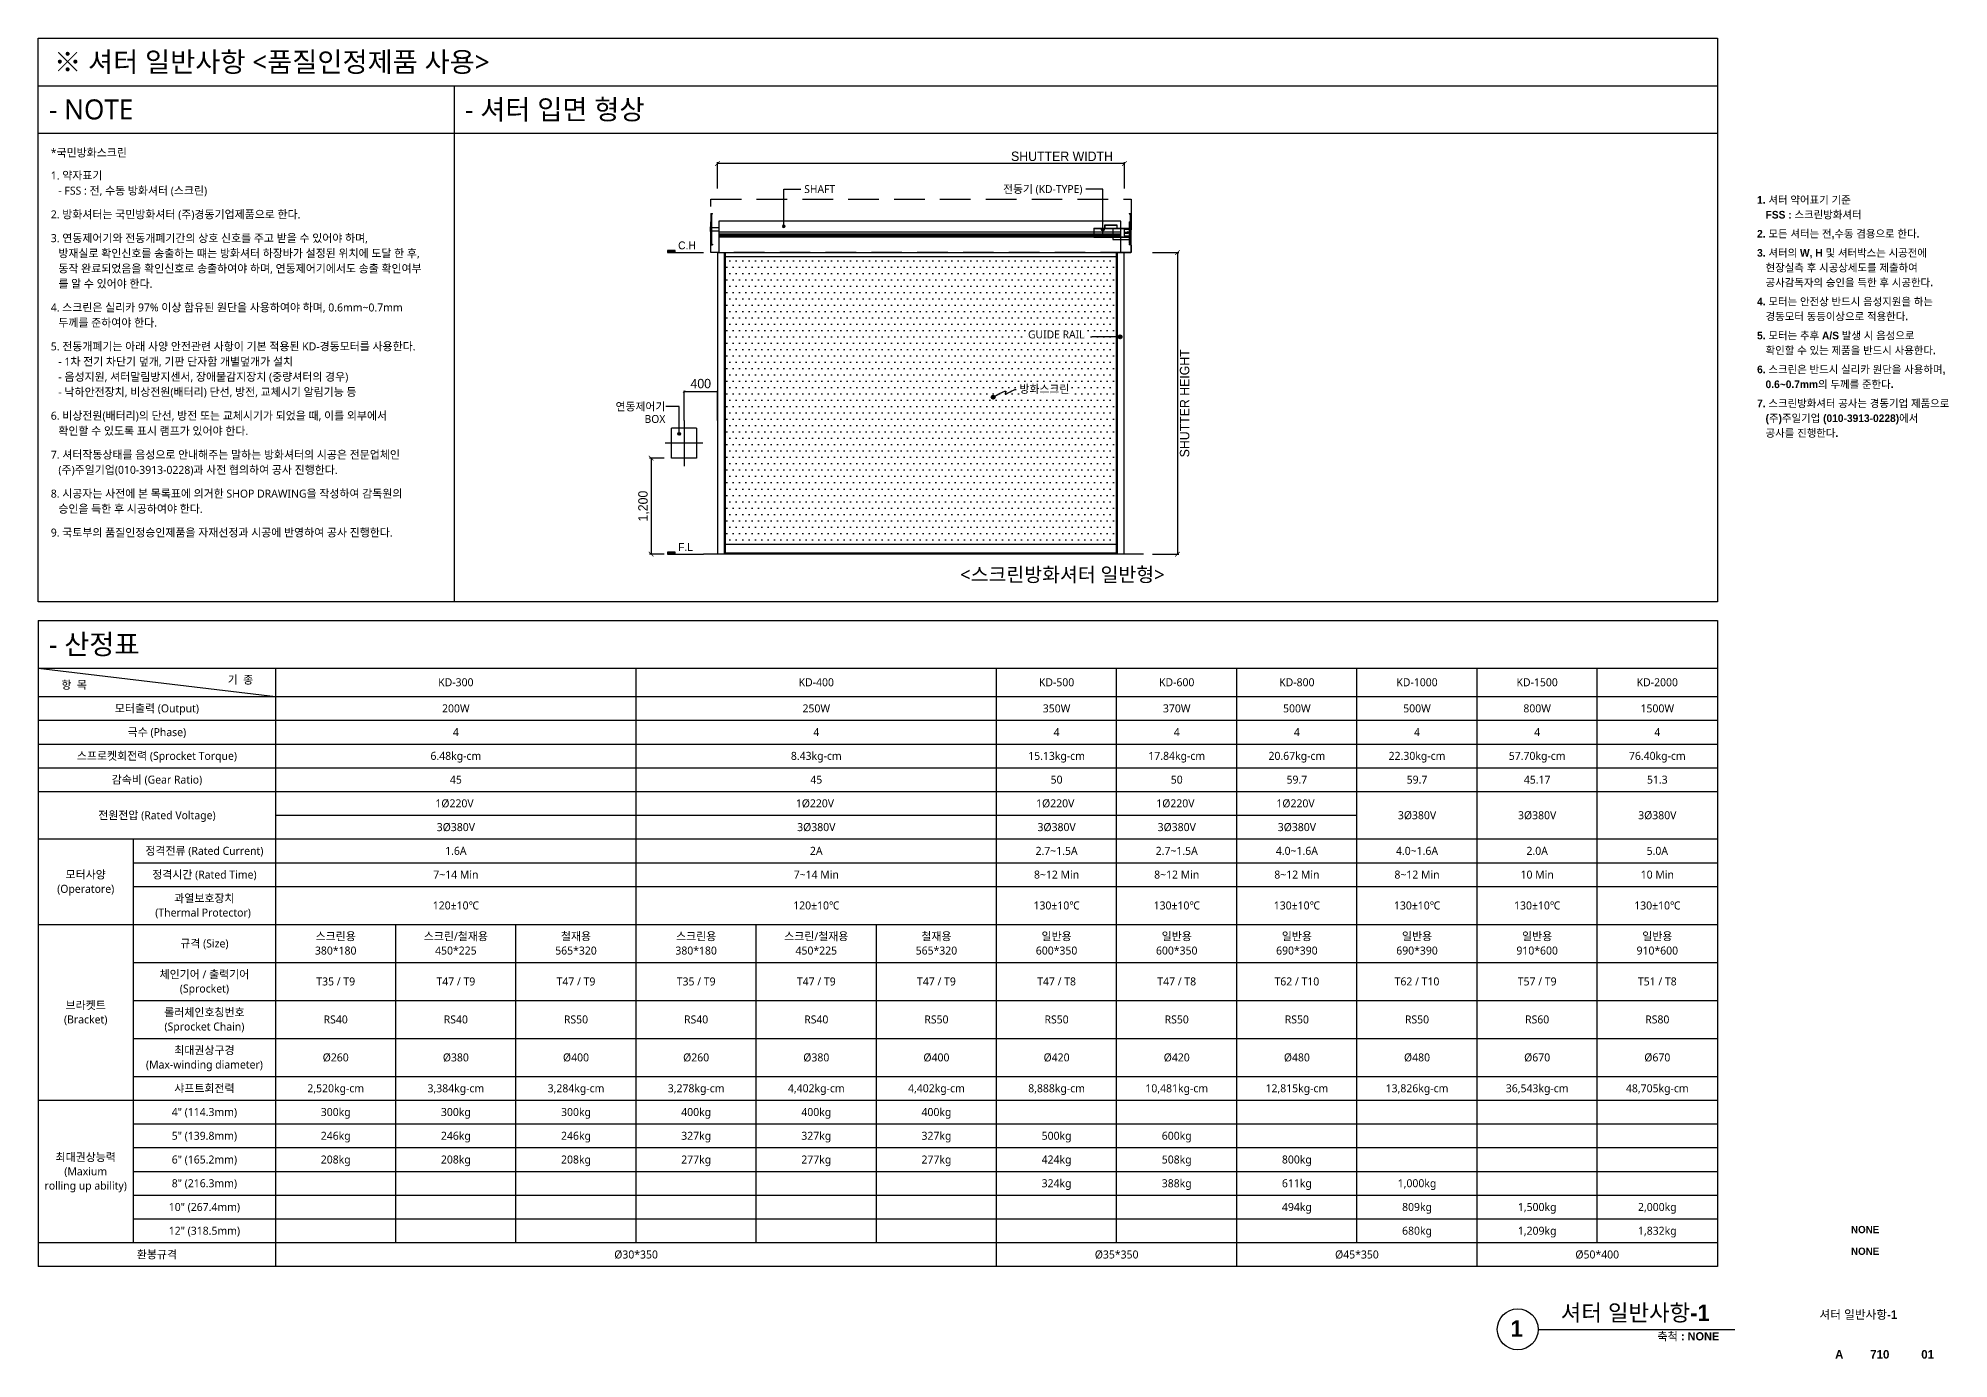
# Model space of a CAD drawing. Header units: millimetres. Extents: x 1817 to 149504, y 1575 to 34020.
# Drawn here: x 1817 to 48704, y 1575 to 33983 of the extents above; entities that cross this region are included whole.
import ezdxf
from ezdxf.enums import TextEntityAlignment as Align

# ---------------------------------------------------------------- set-up
doc = ezdxf.new("R2010")
doc.units = ezdxf.units.MM
doc.header["$LTSCALE"] = 60
doc.header["$MEASUREMENT"] = 0
doc.linetypes.add('HIDDEN2', pattern=[0.1875, 0.125, -0.0625])
for name, color, linetype in [('A-ANNO-TEXT1', 7, 'Continuous'), ('A-ST-AXIS-BUB', 7, 'Continuous'), ('A-SYM-LEVEL', 7, 'Continuous'), ('DS_DIM', 7, 'Continuous'), ('KDS_DIM', 7, 'Continuous'), ('KDS_TEXT', 7, 'Continuous')]:
    doc.layers.add(name, color=color, linetype=linetype)
doc.styles.add('2020음성 1차', font='나눔고딕Bold.ttf')
doc.styles.add('Gtx', font='')
doc.styles.add('KDS_나눔고딕', font='NanumGothic.ttf')
doc.styles.add('SK', font='gulim.ttc')
doc.styles.get('Gtx').set_extended_font_data('Dotum')

# ---------------------------------------------------------------- blocks, each defined once
blk = doc.blocks.new('A$C010E6461')
at = {"color": 2, "ltscale": 0.5, "style": '2020음성 1차'}
for s, p in [('1. 셔터 약어표기 기준', (101, 5345)), ('   FSS : 스크린방화셔터', (101, 4995)), ('2. 모든 셔터는 전,수동 겸용으로 한다.', (101, 4545)), ('3. 셔터의 W, H 및 셔터박스는 시공전에', (101, 4095)), ('   현장실측 후 시공상세도를 제출하여', (101, 3745)), ('   공사감독자의 승인을 득한 후 시공한다.', (101, 3395)), ('4. 모터는 안전상 반드시 음성지원을 하는', (101, 2945)), ('   경동모터 동등이상으로 적용한다.', (101, 2595)), ('5. 모터는 추후 A/S 발생 시 음성으로', (101, 2145)), ('   확인할 수 있는 제품을 반드시 사용한다.', (101, 1795)), ('6. 스크린은 반드시 실리카 원단을 사용하며,', (101, 1345)), ('   0.6~0.7mm의 두께를 준한다.', (101, 995)), ('7. 스크린방화셔터 공사는 경동기업 제품으로', (101, 545)), ('   (주)주일기업 (010-3913-0228)에서', (101, 195)), ('   공사를 진행한다.', (101, -155))]:
    blk.add_text(s, height=180, dxfattribs=at).set_placement(p, align=Align.MIDDLE_LEFT)
blk = doc.blocks.new('A$C665ef41c')
for points in [[(72.7, 494.7), (75.4, 494.7), (75.4, 495.6), (73.6, 495.6), (73.6, 544.2), (75.4, 544.2), (75.4, 545.1), (72.7, 545.1)], [(743.7, 495.6), (742, 495.6), (742, 494.7), (744.6, 494.7), (744.6, 545.1), (742, 545.1), (742, 544.2), (743.7, 544.2)]]:
    blk.add_hatch(color=142).paths.add_polyline_path(points)
h = blk.add_hatch()
h.set_pattern_fill('DOTS', color=8, scale=162.223273, style=0)
h.set_pattern_definition([(0, (-3104.357, -6.628), (5.069477, 10.138955), [0, -10.138955])])
h.paths.add_polyline_path([(95.8, 476.3), (721.5, 476.3), (721.5, 15.2), (95.8, 15.2)])
at = {"layer": 'A-SYM-LEVEL'}
h = blk.add_hatch(dxfattribs=at)
h.set_pattern_fill('ANSI31', color=2, scale=0.335346, style=0)
h.set_pattern_definition([(45, (4737.0472, -1840.2195), (-0.75287307, 0.75287307), [])])
h.paths.add_polyline_path([(3.3, 485.9), (3.3, 482.5), (15.7, 482.5), (15.7, 485.9)])
h = blk.add_hatch(dxfattribs=at)
h.set_pattern_fill('ANSI31', color=2, scale=0.335346, style=0)
h.set_pattern_definition([(45, (4737.0472, -2322.7652), (-0.75287307, 0.75287307), [])])
h.paths.add_polyline_path([(3.3, 3.4), (3.3, 0), (15.7, 0), (15.7, 3.4)])
at = {"color": 142}
for p, q in [((71.8, 523.3, 0), (71.8, 516.5, 0)), ((72, 523.5, 0), (72.7, 523.5, 0)), ((72.7, 545.1, 0), (72.7, 494.7, 0)), ((72.7, 545.1, 0), (75.4, 545.1, 0)), ((73.6, 544.2, 0), (73.6, 495.6, 0)), ((73.6, 544.2, 0), (75.4, 544.2, 0)), ((73.6, 522.6, 0), (85.5, 522.6, 0)), ((75.4, 544.2, 0), (75.4, 545.1, 0)), ((728.5, 532.4, 0), (85.5, 532.4, 0)), ((85.5, 532.4, 0), (85.5, 507.4, 0)), ((85.5, 532.4, 0), (85.5, 507.4, 0)), ((685.2, 521.5, 0), (741.7, 521.5, 0)), ((685.2, 521.5, 0), (685.2, 507.2, 0)), ((685.6, 521.1, 0), (741.7, 521.1, 0)), ((685.6, 521.1, 0), (685.6, 507.2, 0)), ((699.3, 521.1, 0), (699.3, 507.2, 0)), ((703.1, 526.7, 0), (722.4, 526.7, 0)), ((703.1, 521.5, 0), (703.1, 526.7, 0)), ((703.5, 526.4, 0), (722, 526.4, 0)), ((703.5, 521.5, 0), (703.5, 526.4, 0)), ((715.9, 521.1, 0), (715.9, 507.2, 0)), ((722, 526.4, 0), (722, 521.5, 0)), ((722.4, 526.7, 0), (722.4, 521.5, 0)), ((728.5, 482.5, 0), (728.5, 532.4, 0)), ((734.1, 519.7, 0), (734.1, 509, 0)), ((734.1, 519.7, 0), (741.7, 519.7, 0)), ((741.7, 531.7, 0), (741.7, 497.1, 0)), ((741.7, 531.7, 0), (743.8, 531.7, 0)), ((742, 545.1, 0), (742, 544.2, 0)), ((742, 545.1, 0), (744.6, 545.1, 0)), ((742, 544.2, 0), (743.7, 544.2, 0)), ((742.1, 531.2, 0), (742.1, 497.5, 0)), ((743.7, 531.2, 0), (742.1, 531.2, 0)), ((743.7, 544.2, 0), (743.7, 495.6, 0)), ((744.6, 545.1, 0), (744.6, 482.5, 0)), ((72, 516.3, 0), (72.7, 516.3, 0)), ((72.7, 494.7, 0), (75.4, 494.7, 0)), ((73.6, 517.2, 0), (85.5, 517.2, 0)), ((73.6, 495.6, 0), (75.4, 495.6, 0)), ((75.4, 495.6, 0), (75.4, 494.7, 0)), ((85.5, 515.5, 0), (728.5, 515.5, 0)), ((85.5, 512.6, 0), (728.5, 512.6, 0)), ((85.5, 510.6, 0), (728.5, 510.6, 0)), ((85.5, 509.5, 0), (728.5, 509.5, 0)), ((85.5, 508.7, 0), (728.5, 508.7, 0)), ((85.5, 508.1, 0), (728.5, 508.1, 0)), ((85.5, 507.8, 0), (728.5, 507.8, 0)), ((85.5, 507.5, 0), (728.5, 507.5, 0)), ((728.5, 507.4, 0), (85.5, 507.4, 0)), ((85.5, 507.4, 0), (85.5, 482.5, 0)), ((685.2, 507.7, 0), (741.7, 507.7, 0)), ((685.2, 507.2, 0), (741.7, 507.2, 0)), ((715.9, 507.7, 0), (715.9, 503.1, 0)), ((715.9, 503.1, 0), (741.7, 503.1, 0)), ((734.1, 515.2, 0), (740.3, 515.2, 0)), ((734.1, 513.5, 0), (740.3, 513.5, 0)), ((734.1, 509, 0), (741.7, 509, 0)), ((740.3, 515.8, 0), (739.4, 515.8, 0)), ((739.4, 515.8, 0), (739.4, 514.4, 0)), ((739.4, 513, 0), (739.4, 514.4, 0)), ((740.3, 513, 0), (739.4, 513, 0)), ((740.3, 515.8, 0), (740.3, 514.4, 0)), ((740.3, 513, 0), (740.3, 514.4, 0)), ((743.7, 497.1, 0), (741.7, 497.1, 0)), ((742, 495.6, 0), (742, 494.7, 0)), ((743.7, 495.6, 0), (742, 495.6, 0)), ((744.6, 494.7, 0), (742, 494.7, 0)), ((743.7, 497.5, 0), (742.1, 497.5, 0)), ((83.3, 482.5, 0), (83.3, 0, 0)), ((83.3, 482.5, 0), (744.6, 482.5, 0)), ((94.1, 482.5, 0), (94.1, 0, 0)), ((95.8, 482.5, 0), (95.8, 0, 0)), ((95.8, 476.3, 0), (721.5, 476.3, 0)), ((721.5, 0, 0), (721.5, 482.5, 0)), ((723.3, 0, 0), (723.3, 482.5, 0)), ((734, 0, 0), (734, 482.5, 0)), ((30, 214, 0), (30, 140.5, 0)), ((10, 153.7, 0), (10, 201.6, 0)), ((50, 201.6, 0), (10, 201.6, 0)), ((50, 201.6, 0), (50, 153.7, 0)), ((60.1, 177.7, 0), (0, 177.7, 0)), ((50, 153.7, 0), (10, 153.7, 0)), ((765, 0, 0), (61.2, 0, 0)), ((723.3, 15.2, 0), (94.1, 15.2, 0)), ((721.5, 1.4, 0), (95.8, 1.4, 0))]:
    blk.add_line(p, q, dxfattribs=at)
for centre, start, end in [((72, 523.3, 0), 90, 180), ((72, 516.5, 0), 180, 270)]:
    blk.add_arc(centre, 0.179, start, end, dxfattribs=at)
at = {"layer": 'A-SYM-LEVEL', "color": 2, "elevation": 0}
for points in [[(3.3, 482.5), (15.7, 482.5), (15.7, 485.9), (3.3, 485.9)], [(3.3, 0), (15.7, 0), (15.7, 3.4), (3.3, 3.4)]]:
    blk.add_lwpolyline(points, close=True, dxfattribs=at)
for points in [[(15.7, 482.5), (61.2, 482.5)], [(15.7, 0), (61.2, 0)]]:
    blk.add_lwpolyline(points, dxfattribs=at)
at = {"layer": 'A-SYM-LEVEL', "color": 2, "style": 'Gtx'}
for s, p in [('C.H', (20.5, 487.6, 0)), ('F.L', (20.5, 5, 0))]:
    blk.add_text(s, height=12.58, dxfattribs=at).set_placement(p)
blk = doc.blocks.new('_ArchTick')
at = {"color": 0, "linetype": 'ByBlock', "const_width": 0.15}
blk.add_lwpolyline([(-0.5, -0.5), (0.5, 0.5)], dxfattribs=at)
blk = doc.blocks.new('A$C1CAE17F4')
at = {"layer": 'DS_DIM', "color": 10}
for p, q in [((0, 0), (56, 32)), ((56, 32), (93, 51)), ((93, 51), (115, 59)), ((115, 59), (124, 58)), ((122, 44), (118, 36)), ((118, 36), (118, 31)), ((118, 31), (123, 31)), ((125, 52), (122, 44)), ((123, 31), (133, 35)), ((124, 58), (125, 52)), ((133, 35), (148, 43)), ((148, 43), (165, 52)), ((165, 52), (182, 61)), ((182, 61), (199, 69)), ((199, 69), (213, 74)), ((213, 74), (224, 75))]:
    blk.add_line(p, q, dxfattribs=at)
blk = doc.blocks.new('A$C0D5A20C4')
at = {"layer": 'DS_DIM'}
h = blk.add_hatch(dxfattribs=at)
h.set_pattern_fill('ANSI31', color=10, scale=0.5, style=0)
h.set_pattern_definition([(45, (-2892363.5012, 1585355.5929), (-1.1225320151, 1.1225320151), [])])
edge = h.paths.add_edge_path()
edge.add_arc((4, 4), 3.96, 0, 360)
at = {"layer": 'DS_DIM', "color": 10}
blk.add_circle((4, 4), 3.96, dxfattribs=at)

msp = doc.modelspace()

# ---------------------------------------------------------------- linework, layer by layer
msp.add_lwpolyline([(1816.9, 33982.9), (43025.3, 33982.9), (43025.3, 20149.4), (1816.9, 20149.4)], close=True)
at = {"color": 7}
for points in [[(1816.9, 32817.6), (43025.3, 32817.6)], [(12027, 32817.6), (12027, 20149.4)], [(1816.9, 31652.2), (43025.3, 31652.2)], [(1816.9, 19692.3), (1816.9, 3843.5)], [(1816.9, 19692.3), (43025.3, 19692.3)], [(1816.9, 18526.9), (43025.3, 18526.9)], [(7643.6, 18526.9), (7643.6, 3843.5)], [(16489.1, 4426.2), (16489.1, 18526.9)], [(25334.5, 3843.5), (25334.5, 18526.9)], [(28282.9, 4426.2), (28282.9, 18526.9)], [(31231.4, 3843.5), (31231.4, 18526.9)], [(34179.9, 4426.2), (34179.9, 18526.9)], [(37128.4, 3843.5), (37128.4, 18526.9)], [(40076.8, 4426.2), (40076.8, 18526.9)], [(1816.9, 17827.7), (43025.3, 17827.7)], [(1816.9, 17245.1), (43025.3, 17245.1)], [(1816.9, 16662.4), (43025.3, 16662.4)], [(1816.9, 16079.7), (43025.3, 16079.7)], [(1816.9, 15497), (43025.3, 15497)], [(7643.6, 14914.4), (34179.9, 14914.4)], [(1816.9, 14331.7), (43025.3, 14331.7)], [(4147.6, 14331.7), (4147.6, 4426.2)], [(4147.6, 13749), (43025.3, 13749)], [(4147.6, 13166.3), (43025.3, 13166.3)], [(1816.9, 12234.1), (43025.3, 12234.1)], [(10592.1, 4426.2), (10592.1, 12234.1)], [(13540.6, 4426.2), (13540.6, 12234.1)], [(19437.5, 4426.2), (19437.5, 12234.1)], [(22386, 4426.2), (22386, 12234.1)], [(4147.6, 11301.8), (43025.3, 11301.8)], [(4147.6, 10369.5), (43025.3, 10369.5)], [(4147.6, 9437.2), (43025.3, 9437.2)], [(4147.6, 8504.9), (43025.3, 8504.9)], [(1816.9, 7922.3), (43025.3, 7922.3)], [(4147.6, 7339.6), (43025.3, 7339.6)], [(4147.6, 6756.9), (43025.3, 6756.9)], [(4147.6, 6174.2), (43025.3, 6174.2)], [(4147.6, 5591.6), (43025.3, 5591.6)], [(4147.6, 5008.9), (43025.3, 5008.9)], [(1816.9, 4426.2), (43025.3, 4426.2)]]:
    msp.add_lwpolyline(points, dxfattribs=at)
at = {"color": 5, "linetype": 'HIDDEN2', "ltscale": 100, "elevation": 0}
msp.add_lwpolyline([(28638.5, 28725), (18322.2, 28725), (18322.2, 30031.8), (28638.5, 30031.8)], close=True, dxfattribs=at)
for points in [[(43025.3, 19692.3), (43025.3, 3843.5), (1816.9, 3843.5)], [(1816.9, 18526.9), (7643.6, 17827.7)]]:
    msp.add_lwpolyline(points)
at = {"layer": 'A-ST-AXIS-BUB', "color": 0}
msp.add_line((38629.2, 2297.7), (43457.5, 2297.7), dxfattribs=at)
msp.add_circle((38126.6, 2297.7), 502.6, dxfattribs=at)
at = {"layer": 'KDS_DIM', "color": 1}
for p, q in [((18485.3, 30296.6, 0), (18485.3, 30941, 0)), ((28475.4, 30906.3, 0), (18485.3, 30906.3, 0)), ((28475.4, 30296.6, 0), (28475.4, 30941, 0)), ((29163.7, 28725, 0), (29808.2, 28725, 0)), ((29773.5, 28725, 0), (29773.5, 21321.7, 0)), ((17667.6, 24600.3, 0), (17667.6, 25332.8, 0)), ((18485.3, 24600.3, 0), (18485.3, 25332.8, 0)), ((17667.6, 25314.2, 0), (18485.3, 25314.2, 0)), ((17176.1, 23679.4, 0), (16822.3, 23679.4, 0)), ((16857, 23679.4, 0), (16857, 21321.7, 0)), ((17176.1, 21321.7, 0), (16822.3, 21321.7, 0)), ((29163.7, 21321.7, 0), (29808.2, 21321.7, 0))]:
    msp.add_line(p, q, dxfattribs=at)
at = {"layer": 'KDS_DIM', "color": 10}
for points in [[(20112.4, 29366.8), (20112.4, 30280.6), (20531.8, 30280.6)], [(27946.1, 29285.9), (27946.1, 30280.6), (27526.7, 30280.6)], [(28365.5, 26654.6), (27675.9, 26654.6)], [(17548.9, 24272.6), (17548.9, 24943.2), (17221.8, 24943.2)]]:
    msp.add_lwpolyline(points, dxfattribs=at)

# ---------------------------------------------------------------- block references
at = {"xscale": 15.34206150959889, "yscale": 15.34206150959889, "zscale": 15.34206150959889}
msp.add_blockref('A$C665ef41c', (17206.8, 21321.7), dxfattribs=at)
at = {"layer": 'A-ANNO-TEXT1', "ltscale": 0.5, "xscale": 1.0404590893051, "yscale": 1.0404590893051, "zscale": 1.0404590893051}
msp.add_blockref('A$C010E6461', (43894.3, 24454.3), dxfattribs=at)
at = {"layer": 'KDS_DIM', "color": 1, "linetype": 'ByBlock'}
for p, xscale, yscale, zscale, rotation in [((18485.3, 30906.3, 0), 115.4999999995931, 115.4999999995931, 115.4999999995931, 180), ((29773.5, 28725, 0), -115.4999999995931, 115.4999999995931, 115.4999999995931, 270), ((17667.6, 25314.2, 0), 62.22098594641579, 62.22098594641579, 62.22098594641579, 180), ((16857, 23679.4, 0), 115.4999999995931, 115.4999999995931, 115.4999999995931, 90.00000000000001), ((16857, 21321.7, 0), 115.4999999995931, 115.4999999995931, 115.4999999995931, 270), ((29773.5, 21321.7, 0), -115.4999999995931, 115.4999999995931, 115.4999999995931, 89.99999999999987)]:
    msp.add_blockref('_ArchTick', p, dxfattribs=dict(at, xscale=xscale, yscale=yscale, zscale=zscale, rotation=rotation))
at = {"layer": 'KDS_DIM', "color": 1, "linetype": 'ByBlock', "xscale": 115.4999999995931, "yscale": 115.4999999995931, "zscale": 115.4999999995931}
msp.add_blockref('_ArchTick', (28475.4, 30906.3, 0), dxfattribs=at)
at = {"layer": 'KDS_DIM', "linetype": 'ByBlock'}
for name, p, xscale, yscale, zscale in [('A$C0D5A20C4', (20145.6, 29333.6), -8.388938391271987, 8.388938391271987, 8.388938391271987), ('A$C0D5A20C4', (27912.9, 29252.7), 8.388938391271987, 8.388938391271987, 8.388938391271987), ('A$C0D5A20C4', (28319.8, 26608.9), 11.54999999995931, 11.54999999995931, 11.54999999995931), ('A$C1CAE17F4', (25251.1, 25172.1, 0), 2.51994993082984, 2.51994993082984, 2.51994993082984), ('A$C0D5A20C4', (25205.4, 25126.3, 0), 11.54999999995931, 11.54999999995931, 11.54999999995931), ('A$C0D5A20C4', (17515.7, 24239.4), 8.388938391271987, 8.388938391271987, 8.388938391271987)]:
    msp.add_blockref(name, p, dxfattribs=dict(at, xscale=xscale, yscale=yscale, zscale=zscale))

# ---------------------------------------------------------------- texts
at = {"layer": 'A-ANNO-TEXT1', "style": '2020음성 1차'}
for p in [(46303.5, 4746), (46303.5, 4214.3)]:
    msp.add_text('NONE', height=180, dxfattribs=at).set_placement(p, align=Align.MIDDLE_LEFT)
msp.add_text('셔터 일반사항-1', height=402.09, dxfattribs=at).set_placement((39180.9, 2503.9))
msp.add_text('1', height=402.1, dxfattribs=at).set_placement((38100.5, 2319.9), align=Align.MIDDLE)
at = {"layer": 'A-ANNO-TEXT1', "linetype": 'ByBlock', "style": '2020음성 1차'}
msp.add_text('셔터 일반사항-1', height=210, dxfattribs=at).set_placement((46484.9, 2666.2), align=Align.MIDDLE)
at = {"layer": 'A-ANNO-TEXT1', "style": '2020음성 1차'}
msp.add_text('축척 : NONE', height=201.05, dxfattribs=at).set_placement((43071.3, 2026.1), align=Align.RIGHT)
at = {"layer": 'A-ANNO-TEXT1', "linetype": 'ByBlock', "style": '2020음성 1차'}
for s, p in [('A', (45914.4, 1684.8)), ('710', (46776.8, 1684.8))]:
    msp.add_text(s, height=210, dxfattribs=at).set_placement(p, align=Align.MIDDLE_LEFT)
msp.add_text('01', height=210, dxfattribs=at).set_placement((48184.2, 1683.1), align=Align.MIDDLE_CENTER)
at = {"layer": 'KDS_DIM', "color": 2, "linetype": 'ByBlock', "char_height": 231, "attachment_point": 5, "style": 'SK'}
for s, insert in [('SHUTTER WIDTH', (26941.6, 31084.2, 0)), ('400', (18076.5, 25505.9, 0))]:
    msp.add_mtext(s, dxfattribs=dict(at, insert=insert))
at = {"layer": 'KDS_DIM', "color": 2, "linetype": 'ByBlock', "char_height": 231, "attachment_point": 5, "rotation": 90, "style": 'SK'}
for s, insert in [('SHUTTER HEIGHT', (29951.4, 25023.3)), ('1,200', (16679.1, 22500.5, 0))]:
    msp.add_mtext(s, dxfattribs=dict(at, insert=insert))
at = {"layer": 'KDS_TEXT', "color": 2, "style": 'KDS_나눔고딕'}
for s, height, p in [('※ 셔터 일반사항 <품질인정제품 사용>', 491.05, (2203.5, 33400.2)), ('- NOTE', 491.05, (2082.6, 32234.9)), ('- 셔터 입면 형상', 491.05, (12292.7, 32234.9)), ('*국민방화스크린', 196.42, (2125.7, 31174.3)), ('1. 약자표기', 196.42, (2125.7, 30614.9)), ('- FSS : 전, 수동 방화셔터 (스크린)', 196.42, (2312.2, 30242)), ('SHAFT', 193.83, (20615.7, 30280.6)), ('2. 방화셔터는 국민방화셔터 (주)경동기업제품으로 한다.', 196.42, (2125.7, 29659.3)), ('3. 연동제어기와 전동개폐기간의 상호 신호를 주고 받을 수 있어야 하며,', 196.42, (2125.7, 29076.7)), ('방재실로 확인신호를 송출하는 떄는 방화셔터 하장바가 설정된 위치에 도달 한 후,', 196.42, (2312.2, 28703.8)), ('동작 완료되었음을 확인신호로 송출하여야 하며, 연동제어기에서도 송출 확인여부', 196.42, (2312.2, 28330.9)), ('를 알 수 있어야 한다.', 196.42, (2312.2, 27957.9)), ('4. 스크린은 실리카 97%%% 이상 함유된 원단을 사용하여야 하며, 0.6mm~0.7mm', 196.42, (2125.7, 27375.3)), ('두께를 준하여야 한다.', 196.42, (2312.2, 27002.4)), ('5. 전동개폐기는 아래 사양 안전관련 사항이 기본 적용된 KD-경동모터를 사용한다.', 196.42, (2125.7, 26419.7)), ('- 1차 전기 차단기 덮개, 기판 단자함 개별덮개가 설치', 196.42, (2312.2, 26046.8)), ('- 음성지원, 셔터말림방지센서, 장애물감지장치 (중량셔터의 경우)', 196.42, (2312.2, 25673.9)), ('- 낙하안전장치, 비상전원(배터리) 단선, 방전, 교체시기 알림기능 등', 196.42, (2312.2, 25300.9)), ('방화스크린', 194.68, (25899.7, 25373.8, 0)), ('6. 비상전원(배터리)의 단선, 방전 또는 교체시기가 되었을 때, 이를 외부에서', 196.42, (2125.7, 24718.3)), ('확인할 수 있도록 표시 램프가 있어야 한다.', 196.42, (2312.2, 24345.4)), ('7. 셔터작동상태를 음성으로 안내해주는 말하는 방화셔터의 시공은 전문업체인', 196.42, (2125.7, 23762.7)), ('(주)주일기업(010-3913-0228)과 사전 협의하여 공사 진행한다.', 196.42, (2312.2, 23389.8)), ('8. 시공자는 사전에 본 목록표에 의거한 SHOP DRAWING을 작성하여 감독원의', 196.42, (2125.7, 22807.1)), ('승인을 득한 후 시공하여야 한다.', 196.42, (2312.2, 22434.2)), ('9. 국토부의 품질인정승인제품을 자재선정과 시공에 반영하여 공사 진행한다.', 196.42, (2125.7, 21851.5)), ('- 산정표', 491.05, (2082.6, 19109.6)), ('기  종', 196.42, (6467.7, 18239.5)), ('항  목', 196.42, (2386.4, 18113.4))]:
    msp.add_text(s, height=height, dxfattribs=at).set_placement(p, align=Align.MIDDLE_LEFT)
for s, height, p in [('전동기 (KD-TYPE)', 193.826, (27442.8, 30280.6)), ('GUIDE RAIL ', 194.675, (27560.4, 26713.6)), ('연동제어기', 194.68, (17207.3, 24943.2)), ('BOX', 194.68, (17207.3, 24638.8))]:
    msp.add_text(s, height=height, dxfattribs=at).set_placement(p, align=Align.MIDDLE_RIGHT)
for s, height, p in [('<스크린방화셔터 일반형>', 349.191, (26951.2, 20820.3)), ('KD-300', 196.42, (12066.4, 18177.3)), ('KD-400', 196.42, (20911.8, 18177.3)), ('KD-500', 196.42, (26808.7, 18177.3)), ('KD-600', 196.42, (29757.2, 18177.3)), ('KD-800', 196.42, (32705.6, 18177.3)), ('KD-1000', 196.42, (35654.1, 18177.3)), ('KD-1500', 196.42, (38602.6, 18177.3)), ('KD-2000', 196.42, (41551.1, 18177.3)), ('모터출력 (Output)', 196.42, (4730.3, 17536.4)), ('200W', 196.42, (12066.4, 17536.4)), ('250W', 196.42, (20911.8, 17536.4)), ('350W', 196.42, (26808.7, 17536.4)), ('370W', 196.42, (29757.2, 17536.4)), ('500W', 196.42, (32705.6, 17536.4)), ('500W', 196.42, (35654.1, 17536.4)), ('800W', 196.42, (38602.6, 17536.4)), ('1500W', 196.42, (41551.1, 17536.4)), ('극수 (Phase)', 196.42, (4730.3, 16953.7)), ('4', 196.4, (12066.4, 16953.7)), ('4', 196.4, (20911.8, 16953.7)), ('4', 196.4, (26808.7, 16953.7)), ('4', 196.4, (29757.2, 16953.7)), ('4', 196.4, (32705.6, 16953.7)), ('4', 196.4, (35654.1, 16953.7)), ('4', 196.4, (38602.6, 16953.7)), ('4', 196.4, (41551.1, 16953.7)), ('스프로켓회전력 (Sprocket Torque)', 196.42, (4730.3, 16371)), ('6.48kg-cm', 196.42, (12066.4, 16371)), ('8.43kg-cm', 196.42, (20911.8, 16371)), ('15.13kg-cm', 196.42, (26808.7, 16371)), ('17.84kg-cm', 196.42, (29757.2, 16371)), ('20.67kg-cm', 196.42, (32705.6, 16371)), ('22.30kg-cm', 196.42, (35654.1, 16371)), ('57.70kg-cm', 196.42, (38602.6, 16371)), ('76.40kg-cm', 196.42, (41551.1, 16371)), ('감속비 (Gear Ratio)', 196.42, (4730.3, 15788.4)), ('45', 196.42, (12066.4, 15788.4)), ('45', 196.42, (20911.8, 15788.4)), ('50', 196.42, (26808.7, 15788.4)), ('50', 196.42, (29757.2, 15788.4)), ('59.7', 196.42, (32705.6, 15788.4)), ('59.7', 196.42, (35654.1, 15788.4)), ('45.17', 196.42, (38602.6, 15788.4)), ('51.3', 196.42, (41551.1, 15788.4)), ('전원전압 (Rated Voltage)', 196.42, (4730.3, 14914.4)), ('1Ø220V ', 196.42, (12066.4, 15205.7)), ('1Ø220V ', 196.42, (20911.8, 15205.7)), ('1Ø220V ', 196.42, (26808.7, 15205.7)), ('1Ø220V ', 196.42, (29757.2, 15205.7)), ('1Ø220V ', 196.42, (32705.6, 15205.7)), ('3Ø380V', 196.42, (35654.1, 14914.4)), ('3Ø380V', 196.42, (38602.6, 14914.4)), ('3Ø380V', 196.42, (41551.1, 14914.4)), ('3Ø380V', 196.42, (12066.4, 14623)), ('3Ø380V', 196.42, (20911.8, 14623)), ('3Ø380V', 196.42, (26808.7, 14623)), ('3Ø380V', 196.42, (29757.2, 14623)), ('3Ø380V', 196.42, (32705.6, 14623)), ('정격전류 (Rated Current)', 196.42, (5895.6, 14040.3)), ('1.6A', 196.42, (12066.4, 14040.3)), ('2A', 196.42, (20911.8, 14040.3)), ('2.7~1.5A', 196.42, (26808.7, 14040.3)), ('2.7~1.5A', 196.42, (29757.2, 14040.3)), ('4.0~1.6A', 196.42, (32705.6, 14040.3)), ('4.0~1.6A', 196.42, (35654.1, 14040.3)), ('2.0A', 196.42, (38602.6, 14040.3)), ('5.0A', 196.42, (41551.1, 14040.3)), ('(Operatore)', 196.42, (2982.2, 13108.1)), ('모터사양', 196.42, (2982.2, 13457.7)), ('정격시간 (Rated Time)', 196.42, (5895.6, 13457.7)), ('7~14 Min', 196.42, (12066.4, 13457.7)), ('7~14 Min', 196.42, (20911.8, 13457.7)), ('8~12 Min', 196.42, (26808.7, 13457.7)), ('8~12 Min', 196.42, (29757.2, 13457.7)), ('8~12 Min', 196.42, (32705.6, 13457.7)), ('8~12 Min', 196.42, (35654.1, 13457.7)), ('10 Min', 196.42, (38602.6, 13457.7)), ('10 Min', 196.42, (41551.1, 13457.7)), ('과열보호장치', 196.42, (5895.6, 12875)), ('120±10℃', 196.42, (12066.4, 12700.2)), ('120±10℃', 196.42, (20911.8, 12700.2)), ('130±10℃', 196.42, (26808.7, 12700.2)), ('130±10℃', 196.42, (29757.2, 12700.2)), ('130±10℃', 196.42, (32705.6, 12700.2)), ('130±10℃', 196.42, (35654.1, 12700.2)), ('130±10℃', 196.42, (38602.6, 12700.2)), ('130±10℃', 196.42, (41551.1, 12700.2)), ('(Thermal Protector) ', 196.42, (5895.6, 12525.4)), ('규격 (Size)', 196.42, (5895.6, 11767.9)), ('스크린용', 196.42, (9117.9, 11942.7)), ('스크린/철재용', 196.42, (12066.4, 11942.7)), ('철재용', 196.42, (15014.8, 11942.7)), ('스크린용', 196.42, (17963.3, 11942.7)), ('스크린/철재용', 196.42, (20911.8, 11942.7)), ('철재용', 196.42, (23860.2, 11942.7)), ('일반용', 196.42, (26808.7, 11942.7)), ('일반용', 196.42, (29757.2, 11942.7)), ('일반용', 196.42, (32705.6, 11942.7)), ('일반용', 196.42, (35654.1, 11942.7)), ('일반용', 196.42, (38602.6, 11942.7)), ('일반용', 196.42, (41551.1, 11942.7)), ('380*180', 196.42, (9117.9, 11593.1)), ('450*225', 196.42, (12066.4, 11593.1)), ('565*320', 196.42, (15014.8, 11593.1)), ('380*180', 196.42, (17963.3, 11593.1)), ('450*225', 196.42, (20911.8, 11593.1)), ('565*320', 196.42, (23860.2, 11593.1)), ('600*350', 196.42, (26808.7, 11593.1)), ('600*350', 196.42, (29757.2, 11593.1)), ('690*390', 196.42, (32705.6, 11593.1)), ('690*390', 196.42, (35654.1, 11593.1)), ('910*600', 196.42, (38602.6, 11593.1)), ('910*600', 196.42, (41551.1, 11593.1)), ('체인기어 / 출력기어', 196.42, (5895.6, 11010.4)), ('T35 / T9', 196.42, (9117.9, 10835.6)), ('T47 / T9', 196.42, (12066.4, 10835.6)), ('T47 / T9', 196.42, (15014.8, 10835.6)), ('T35 / T9', 196.42, (17963.3, 10835.6)), ('T47 / T9', 196.42, (20911.8, 10835.6)), ('T47 / T9', 196.42, (23860.2, 10835.6)), ('T47 / T8', 196.42, (26808.7, 10835.6)), ('T47 / T8', 196.42, (29757.2, 10835.6)), ('T62 / T10', 196.42, (32705.6, 10835.6)), ('T62 / T10', 196.42, (35654.1, 10835.6)), ('T57 / T9', 196.42, (38602.6, 10835.6)), ('T51 / T8', 196.42, (41551.1, 10835.6)), ('브라켓트', 196.42, (2982.2, 10253)), ('(Sprocket)', 196.42, (5895.6, 10660.8)), ('(Bracket)', 196.42, (2982.2, 9903.4)), ('롤러체인호칭번호', 196.42, (5895.6, 10078.2)), ('RS40', 196.42, (9117.9, 9903.4)), ('RS40', 196.42, (12066.4, 9903.4)), ('RS50', 196.42, (15014.8, 9903.4)), ('RS40', 196.42, (17963.3, 9903.4)), ('RS40', 196.42, (20911.8, 9903.4)), ('RS50', 196.42, (23860.2, 9903.4)), ('RS50', 196.42, (26808.7, 9903.4)), ('RS50', 196.42, (29757.2, 9903.4)), ('RS50', 196.42, (32705.6, 9903.4)), ('RS50', 196.42, (35654.1, 9903.4)), ('RS60', 196.42, (38602.6, 9903.4)), ('RS80', 196.42, (41551.1, 9903.4)), ('(Sprocket Chain)', 196.42, (5895.6, 9728.6)), ('최대권상구경', 196.42, (5895.6, 9145.9)), ('Ø260', 196.42, (9117.9, 8971.1)), ('Ø380', 196.42, (12066.4, 8971.1)), ('Ø400', 196.42, (15014.8, 8971.1)), ('Ø260', 196.42, (17963.3, 8971.1)), ('Ø380', 196.42, (20911.8, 8971.1)), ('Ø400', 196.42, (23860.2, 8971.1)), ('Ø420', 196.42, (26808.7, 8971.1)), ('Ø420', 196.42, (29757.2, 8971.1)), ('Ø480', 196.42, (32705.6, 8971.1)), ('Ø480', 196.42, (35654.1, 8971.1)), ('Ø670', 196.42, (38602.6, 8971.1)), ('Ø670', 196.42, (41551.1, 8971.1)), ('(Max-winding diameter)', 196.42, (5895.6, 8796.3)), ('샤프트회전력', 196.42, (5895.6, 8213.6)), ('2,520kg-cm', 196.42, (9117.9, 8213.6)), ('3,384kg-cm', 196.42, (12066.4, 8213.6)), ('3,284kg-cm', 196.42, (15014.8, 8213.6)), ('3,278kg-cm', 196.42, (17963.3, 8213.6)), ('4,402kg-cm', 196.42, (20911.8, 8213.6)), ('4,402kg-cm', 196.42, (23860.2, 8213.6)), ('8,888kg-cm', 196.42, (26808.7, 8213.6)), ('10,481kg-cm', 196.42, (29757.2, 8213.6)), ('12,815kg-cm', 196.42, (32705.6, 8213.6)), ('13,826kg-cm', 196.42, (35654.1, 8213.6)), ('36,543kg-cm', 196.42, (38602.6, 8213.6)), ('48,705kg-cm', 196.42, (41551.1, 8213.6)), ('4" (114.3mm)', 196.42, (5895.6, 7630.9)), ('300kg', 196.42, (9117.9, 7630.9)), ('300kg', 196.42, (12066.4, 7630.9)), ('300kg', 196.42, (15014.8, 7630.9)), ('400kg', 196.42, (17963.3, 7630.9)), ('400kg', 196.42, (20911.8, 7630.9)), ('400kg', 196.42, (23860.2, 7630.9)), ('5" (139.8mm)', 196.42, (5895.6, 7048.3)), ('246kg', 196.42, (9117.9, 7048.3)), ('246kg', 196.42, (12066.4, 7048.3)), ('246kg', 196.42, (15014.8, 7048.3)), ('327kg', 196.42, (17963.3, 7048.3)), ('327kg', 196.42, (20911.8, 7048.3)), ('327kg', 196.42, (23860.2, 7048.3)), ('500kg', 196.42, (26808.7, 7048.3)), ('600kg', 196.42, (29757.2, 7048.3)), ('최대권상능력', 196.42, (2982.2, 6523.8)), ('6" (165.2mm)', 196.42, (5895.6, 6465.6)), ('208kg', 196.42, (9117.9, 6465.6)), ('208kg', 196.42, (12066.4, 6465.6)), ('208kg', 196.42, (15014.8, 6465.6)), ('277kg', 196.42, (17963.3, 6465.6)), ('277kg', 196.42, (20911.8, 6465.6)), ('277kg', 196.42, (23860.2, 6465.6)), ('424kg', 196.42, (26808.7, 6465.6)), ('508kg', 196.42, (29757.2, 6465.6)), ('800kg', 196.42, (32705.6, 6465.6)), ('(Maxium', 196.42, (2982.2, 6174.2)), ('rolling up ability)', 196.42, (2982.2, 5824.6)), ('8" (216.3mm)', 196.42, (5895.6, 5882.9)), ('324kg', 196.42, (26808.7, 5882.9)), ('388kg', 196.42, (29757.2, 5882.9)), ('611kg', 196.42, (32705.6, 5882.9)), ('1,000kg', 196.42, (35654.1, 5882.9)), ('10" (267.4mm)', 196.42, (5895.6, 5300.2)), ('494kg', 196.42, (32705.6, 5300.2)), ('809kg', 196.42, (35654.1, 5300.2)), ('1,500kg', 196.42, (38602.6, 5300.2)), ('2,000kg', 196.42, (41551.1, 5300.2)), ('12" (318.5mm)', 196.42, (5895.6, 4717.6)), ('680kg', 196.42, (35654.1, 4717.6)), ('1,209kg', 196.42, (38602.6, 4717.6)), ('1,832kg', 196.42, (41551.1, 4717.6)), ('환봉규격', 196.42, (4730.3, 4134.9)), ('Ø30*350', 196.42, (16489.1, 4134.9)), ('Ø35*350', 196.42, (28282.9, 4134.9)), ('Ø45*350', 196.42, (34179.9, 4134.9)), ('Ø50*400', 196.42, (40076.8, 4134.9))]:
    msp.add_text(s, height=height, dxfattribs=at).set_placement(p, align=Align.MIDDLE_CENTER)

doc.saveas('drawing.dxf')
